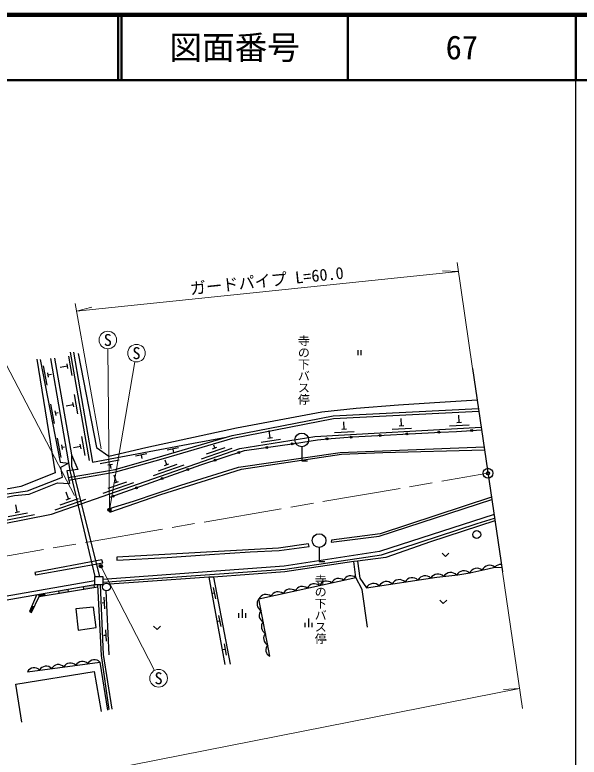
# Model space of a CAD drawing. Units: millimetres at full size, sheet at 1:1000; details may follow other scales. Extents: x 40000 to 680000, y 20000 to 380000.
# Drawn here: x 492884 to 579500, y 266130 to 380000 of the extents above; entities that cross this region are included whole.
import ezdxf
from ezdxf.enums import TextEntityAlignment as Align

# ---------------------------------------------------------------- set-up
doc = ezdxf.new("R2010")
doc.units = ezdxf.units.MM
doc.header["$LTSCALE"] = 1000
doc.header["$PDMODE"] = 32
doc.header["$PDSIZE"] = 500
doc.linetypes.add('CHAIN', pattern=[18.5, 12, -1.5, 3.5, -1.5])
for name, color, linetype, lineweight in [('M-BGD', 7, 'Continuous', 25), ('M-BGD-HTXT', 7, 'Continuous', 13), ('M-BMK', 2, 'CHAIN', 13), ('M-BMK-OTRS', 5, 'Continuous', 25), ('M-BMK-SRVR', 3, 'Continuous', 25), ('M-STR-HTXT', 7, 'Continuous', 13), ('M-STR-STRC', 7, 'Continuous', 25), ('M-TTL', 2, 'Continuous', 140), ('M-TTL-BAND', 7, 'Continuous', 25), ('M-TTL-LINE', 7, 'Continuous', 50)]:
    doc.layers.add(name, color=color, linetype=linetype, lineweight=lineweight)
for name, color, linetype in [('M-BMK-HTXT', 7, 'Continuous'), ('M-OTRS', 6, 'Continuous'), ('M-TTL-TXT', 7, 'Continuous')]:
    doc.layers.add(name, color=color, linetype=linetype)
doc.styles.add('@ＭＳ ゴシック', font='')
doc.styles.add('ＭＳ ゴシック', font='')
doc.styles.get('@ＭＳ ゴシック').set_extended_font_data('@MS Gothic')
doc.styles.get('ＭＳ ゴシック').set_extended_font_data('MS Gothic')

msp = doc.modelspace()

# ---------------------------------------------------------------- hatches: boundary and pattern name
at = {"layer": 'M-BGD'}
for points in [[(501139, 291530), (501085, 291839), (499632, 291588), (499684, 291287)], [(503429, 292244), (503485, 291921), (505136, 292196), (505079, 292529)], [(497538, 290929), (497488, 291218), (496580, 291061), (496629, 290778)], [(495851, 289150), (495482, 289309), (495120, 288467), (495454, 288318)]]:
    msp.add_hatch(color=256, dxfattribs=at).paths.add_polyline_path(points)
at = {"layer": 'M-STR-STRC'}
for points in [[(507623, 304188, -1), (507183, 303949, -0.41421), (507283, 304288, -0.41421)], [(506288, 295560, -1), (505849, 295321, -0.41421), (505949, 295660, -0.41421)]]:
    msp.add_hatch(color=256, dxfattribs=at).paths.add_polyline_path(points)

# ---------------------------------------------------------------- linework, layer by layer
at = {"layer": 'M-BGD'}
for p, q in [((501359, 328238), (504282, 311618)), ((545518, 328568), (545518, 327786)), ((545984, 328568), (545984, 327786)), ((498349, 327273), (501312, 310096)), ((501671, 324699), (501151, 327654)), ((497226, 326154), (497795, 323209)), ((500968, 326099), (499860, 325904)), ((501028, 325754), (500907, 326443)), ((497886, 325110), (498019, 324423)), ((497952, 324767), (498505, 324873)), ((502563, 318791), (502044, 321746)), ((498360, 320280), (498929, 317335)), ((501860, 320190), (500752, 319996)), ((501921, 319846), (501800, 320535)), ((499020, 319236), (499153, 318549)), ((499087, 318893), (499553, 318983)), ((552246, 316972), (552182, 318095)), ((561096, 317477), (561032, 318601)), ((543425, 316468), (543361, 317592)), ((550774, 316437), (553769, 316608)), ((551896, 316952), (552595, 316992)), ((559624, 316943), (562619, 317114)), ((560746, 317457), (561445, 317497)), ((532082, 315122), (531904, 316232)), ((541953, 315934), (544948, 316105)), ((543076, 316449), (543775, 316488)), ((499368, 315060), (499937, 312114)), ((503691, 312383), (503171, 315338)), ((530673, 314440), (533635, 314915)), ((531737, 315066), (532428, 315177)), ((500028, 314016), (500161, 313329)), ((500094, 313672), (500496, 313750)), ((502988, 313782), (501880, 313587)), ((503048, 313438), (502927, 314127)), ((517988, 313555), (516268, 313233)), ((517128, 313394), (517232, 312841)), ((521511, 311884), (526233, 313527)), ((522308, 312638), (525141, 313624)), ((523246, 313441), (523907, 313671)), ((523577, 313556), (523423, 313996)), ((536920, 313736), (536920, 311561)), ((513130, 312646), (511410, 312324)), ((512270, 312485), (512373, 311932)), ((508918, 311686), (505969, 311135)), ((507871, 311032), (507183, 310904)), ((507527, 310968), (507630, 310415)), ((514144, 309320), (518866, 310963)), ((514940, 310073), (517774, 311060)), ((515879, 310876), (516540, 311106)), ((516209, 310991), (515967, 311686)), ((536920, 311561), (537809, 311561)), ((501312, 310096), (505174, 293856)), ((501811, 310160), (505881, 293856)), ((508489, 308304), (508119, 309367)), ((506424, 306633), (511146, 308276)), ((507220, 307386), (510054, 308373)), ((508158, 308189), (508820, 308419)), ((501114, 305738), (500744, 306800)), ((499049, 304066), (503771, 305709)), ((499845, 304820), (502679, 305806)), ((500783, 305623), (501445, 305853)), ((493262, 303752), (493046, 304856)), ((490981, 302390), (495888, 303348)), ((491876, 303023), (494820, 303598)), ((492918, 303685), (493605, 303819)), ((539576, 298304), (539576, 296130)), ((539576, 296130), (540466, 296130)), ((522669, 293754), (525096, 280368)), ((523359, 293737), (525928, 280386)), ((499684, 291287), (499632, 291588)), ((501139, 291530), (501085, 291839)), ((503485, 291921), (503429, 292244)), ((505136, 292196), (505079, 292529)), ((506851, 291640), (507317, 281805)), ((523710, 290426), (523379, 292144)), ((496629, 290778), (496580, 291061)), ((497538, 290929), (497488, 291218)), ((506699, 288906), (506616, 290654)), ((523545, 291285), (523255, 291229)), ((495851, 289150), (495482, 289309)), ((506658, 289780), (506308, 289763)), ((527280, 287511), (527280, 288207)), ((527813, 287511), (527813, 288839)), ((528347, 287511), (528347, 288207)), ((524368, 287008), (524058, 286949)), ((524533, 286149), (524202, 287867)), ((538002, 286054), (538002, 287383)), ((537469, 286054), (537469, 286751)), ((538535, 286054), (538535, 286751)), ((506894, 284796), (506555, 284780)), ((506935, 283922), (506852, 285670)), ((525208, 282642), (524883, 282579)), ((525373, 281782), (525043, 283501))]:
    msp.add_line(p, q, dxfattribs=at)
for points in [[(501868, 328238), (504818, 311377), (520293, 314272), (525309, 315210)], [(502619, 328050), (505435, 313655), (507313, 312288), (512972, 313655), (526896, 316645), (539981, 319079), (545276, 319687), (551780, 320170), (557278, 320518), (563858, 320952)], [(496241, 327170), (499079, 309745), (493809, 307658), (467403, 302716), (462909, 302140), (463382, 298203), (471198, 299148), (490994, 301934), (498506, 303400), (527410, 313460), (538944, 315311), (564469, 316769)], [(496788, 327113), (499824, 311388), (501118, 311221)], [(498965, 327326), (501594, 312530), (502532, 310251), (500843, 310037), (501254, 308086)], [(454001, 323366), (457570, 300826), (464222, 300867), (469494, 301678), (481316, 303867), (492835, 306259), (495107, 306461), (499414, 308206), (501254, 308086)], [(501055, 309028), (508282, 310269), (515603, 312333), (526251, 315469), (541768, 318468), (558972, 319358), (564053, 319612)], [(501138, 308636), (508370, 309878), (515714, 311949), (526346, 315080), (541817, 318070), (558992, 318959), (564112, 319215)], [(507451, 306005), (513807, 308257), (521451, 310964), (528156, 313162), (535799, 314261), (539325, 314799), (541449, 315023), (544699, 315247), (558250, 315997), (560682, 316105), (564534, 316327)], [(507424, 304290), (511098, 305415), (518340, 307828), (527217, 310616), (542809, 312887), (564910, 313752)], [(507477, 303727), (515309, 306434), (527673, 310321), (542998, 312628), (549365, 312870), (564977, 313297)], [(501594, 312530), (501595, 310778), (501810, 310160)], [(464035, 300866), (464003, 301701), (468416, 302048), (476106, 303434), (490243, 306318), (494842, 306964), (500200, 309075), (499930, 310629), (501118, 311221)], [(566039, 306032), (548948, 300382), (541483, 299399), (541456, 299098), (548811, 300027), (566092, 305668)], [(566430, 303352), (548867, 297687), (534226, 295430), (506389, 293367)], [(506389, 292948), (513434, 293467), (534386, 294954), (549178, 297159), (563850, 301948), (566516, 302766)], [(566570, 302395), (556686, 299180), (549850, 296748), (545495, 296203), (544892, 296150), (534319, 294534), (523359, 293737), (522669, 293754), (512559, 293030), (507398, 292642)], [(558450, 297443), (558980, 296913), (559511, 297443)], [(547018, 286092), (546203, 291865), (545207, 293666), (544892, 296150)], [(545495, 296203), (545831, 293582), (546841, 292113), (557665, 293733), (560902, 294079), (562744, 294380), (565490, 295036), (566571, 295266), (567622, 295201)], [(505174, 293201), (457374, 284836), (442217, 281921), (434388, 280170), (421449, 277053), (413532, 275349), (409130, 274502), (402895, 273846), (397536, 273545), (388419, 273544), (360659, 275550), (351483, 276059), (343499, 276742), (321276, 276892), (312954, 276963), (307458, 277236), (298517, 277728), (273314, 280437)], [(532027, 281608), (530344, 290391), (545207, 293666)], [(505174, 292545), (479339, 288082), (478684, 287996), (465395, 285837), (451301, 282967), (439505, 280855), (426939, 277908)], [(496210, 290997), (495120, 288467), (495454, 288318), (496629, 290778), (505648, 292282)], [(507381, 273439), (506162, 281727), (505636, 292545)], [(506005, 292545), (506454, 281874), (507780, 273487)], [(558117, 290231), (558647, 289701), (559178, 290231)], [(514190, 286224), (514721, 285694), (515251, 286224)], [(494826, 279236), (505954, 280722), (507105, 273324)], [(493942, 271472), (493037, 277340), (505063, 279253), (506124, 273152)]]:
    msp.add_lwpolyline(points, dxfattribs=at)
for points in [[(508544, 296797), (508544, 296360), (516282, 296770), (522763, 297234), (528997, 297644), (533454, 297835), (538047, 298437), (537965, 298847), (533344, 298163)], [(495975, 294473), (496030, 294090), (506393, 295921), (506256, 296386)], [(505174, 293856), (506389, 293856), (506389, 292545), (505174, 292545)], [(502258, 288881), (502583, 285604), (505381, 286003), (504981, 289151)]]:
    msp.add_lwpolyline(points, close=True, dxfattribs=at)
for centre, radius in [((536920, 314786), 1050), ((548966, 315483), 150), ((553053, 315710), 150), ((557940, 315980), 150), ((563003, 316239), 150), ((535465, 314213), 150), ((540795, 314954), 150), ((544500, 315233), 150), ((531554, 313651), 150), ((527253, 312866), 150), ((523627, 311678), 150), ((519419, 310245), 150), ((515514, 308862), 150), ((511548, 307456), 150), ((507948, 306181), 150), ((563783, 300281), 600), ((539576, 299354), 1050), ((506963, 292229), 600)]:
    msp.add_circle(centre, radius, dxfattribs=at)
for centre, radius, start, end in [((563824, 293870), 1250, 50.13878, 156.39899), ((565765, 294316), 1250, 49.5197, 155.77991), ((567523, 294456), 1250, 88.82185, 139.60711), ((544432, 292765), 1189, 49.29823, 155.55844), ((555853, 292704), 1250, 45.38503, 151.64523), ((557817, 292976), 1250, 44.12939, 150.3896), ((559789, 293206), 1250, 42.96093, 149.22113), ((561808, 293473), 1250, 45.84302, 152.10323), ((538858, 291536), 1189, 49.29823, 155.55844), ((540716, 291946), 1189, 49.29823, 155.55844), ((542574, 292355), 1189, 49.29823, 155.55844), ((547941, 291519), 1250, 45.38503, 151.64523), ((549919, 291815), 1250, 45.38503, 151.64523), ((551897, 292111), 1250, 45.38503, 151.64523), ((553875, 292407), 1250, 45.38503, 151.64523), ((535142, 290717), 1189, 49.29823, 155.55844), ((537000, 291127), 1189, 49.29823, 155.55844), ((531171, 289639), 1118, 137.71823, 243.97843), ((531426, 289899), 1189, 49.29823, 155.55844), ((533284, 290308), 1189, 49.29823, 155.55844), ((531507, 287882), 1118, 137.71823, 243.97843), ((531844, 286126), 1118, 137.71823, 243.97843), ((532181, 284369), 1118, 137.71823, 243.97843), ((532517, 282613), 1118, 137.71823, 243.97843), ((499556, 279160), 1169, 44.47669, 150.7369), ((501410, 279408), 1169, 44.47669, 150.7369), ((503265, 279655), 1169, 44.47669, 150.7369), ((505119, 279903), 1169, 44.47669, 150.7369), ((495847, 278665), 1169, 44.47669, 150.7369), ((497701, 278912), 1169, 44.47669, 150.7369)]:
    msp.add_arc(centre, radius, start, end, dxfattribs=at)
at = {"layer": 'M-BGD-HTXT'}
for p, q in [((507403, 304068), (507171, 328773)), ((511327, 326773), (507404, 304015)), ((506068, 295441), (514328, 279429))]:
    msp.add_line(p, q, dxfattribs=at)
for centre in [(507158, 330123), (511556, 328103), (514947, 278229)]:
    msp.add_circle(centre, 1350, dxfattribs=at)
at = {"layer": 'M-BMK'}
msp.add_lwpolyline([(402712, 282668), (410262, 283550), (428578, 286347), (441090, 288477), (467247, 292804), (565505, 309686)], dxfattribs=at)
at = {"layer": 'M-BMK-OTRS'}
msp.add_line((563154, 325767), (567717, 294549), dxfattribs=at)
at = {"layer": 'M-BMK-SRVR'}
msp.add_circle((565505, 309686), 750, dxfattribs=at)
at = {"layer": 'M-OTRS'}
msp.add_point((565505, 309686), dxfattribs=at)
at = {"layer": 'M-STR-HTXT'}
for p, q in [((560779, 342015), (563154, 325767)), ((502344, 334547), (560981, 340628)), ((560981, 340628), (558528, 340717)), ((506148, 313417), (502129, 335745)), ((502344, 334547), (504727, 335138)), ((502027, 306253), (489699, 329873)), ((570778, 273613), (567717, 294549)), ((570335, 276645), (567883, 276511))]:
    msp.add_line(p, q, dxfattribs=at)
msp.add_lwpolyline([(570335, 276645), (484968, 259830), (462560, 256140), (449841, 254280), (442064, 253266), (429432, 251743), (420676, 250677), (410321, 249331), (401292, 248187), (396021, 247528), (391050, 246970), (384498, 246525), (379279, 246191), (371942, 245841), (357771, 245622), (235386, 247547)], dxfattribs=at)
at = {"layer": 'M-STR-STRC'}
for centre in [(507403, 304068), (506068, 295441)]:
    msp.add_circle(centre, 250, dxfattribs=at)
at = {"layer": 'M-TTL'}
msp.add_line((680000, 380000), (40000, 380000), dxfattribs=at)
at = {"layer": 'M-TTL-BAND'}
msp.add_line((579000, 20000), (579000, 370000), dxfattribs=at)
at = {"layer": 'M-TTL-LINE'}
for p, q in [((508747, 380000), (508747, 370000)), ((509247, 380000), (509247, 370000)), ((543997, 380000), (543997, 370000)), ((579000, 380000), (579000, 370000)), ((40000, 370000), (680000, 370000))]:
    msp.add_line(p, q, dxfattribs=at)

# ---------------------------------------------------------------- texts
at = {"layer": 'M-BGD-HTXT', "style": 'ＭＳ ゴシック'}
for p in [(507158, 330123), (511556, 328103), (514947, 278229)]:
    msp.add_text('S', height=1833, dxfattribs=at).set_placement(p, align=Align.MIDDLE_CENTER)
at = {"layer": 'M-BMK-HTXT', "style": '@ＭＳ ゴシック'}
for p in [(537206, 330918), (539785, 294211)]:
    msp.add_text('寺の下バス停', height=1320, rotation=270, dxfattribs=at).set_placement(p, align=Align.MIDDLE_LEFT)
at = {"layer": 'M-STR-HTXT', "style": 'ＭＳ ゴシック'}
msp.add_text('ガードパイプ L=60.0', height=1833, rotation=5.92, dxfattribs=at).set_placement((531695, 337765), align=Align.BOTTOM_CENTER)
at = {"layer": 'M-TTL-TXT', "style": 'ＭＳ ゴシック'}
for s, p in [('図面番号', (526622, 375000)), ('67', (561497, 375000))]:
    msp.add_text(s, height=3666, dxfattribs=at).set_placement(p, align=Align.MIDDLE_CENTER)

doc.saveas('drawing.dxf')
